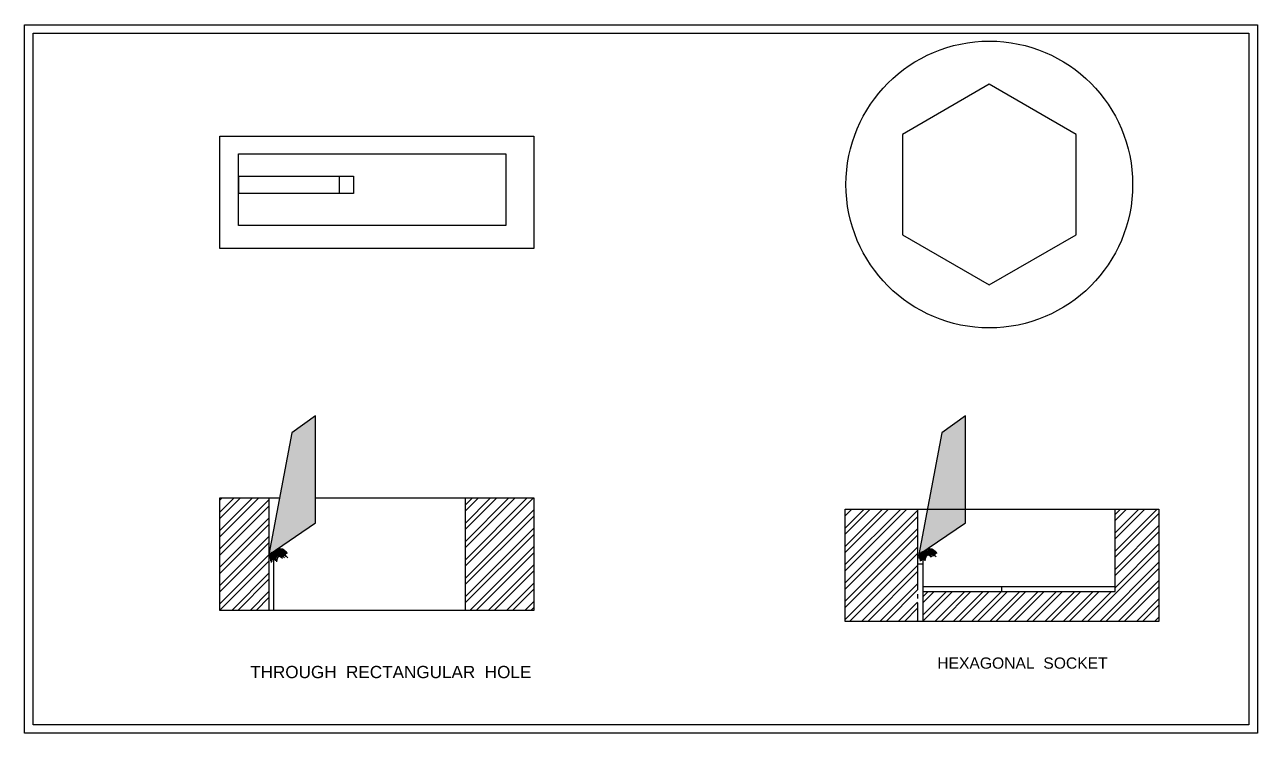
# Model space of a CAD drawing. Header units: millimetres. Extents: x 3708403 to 3710103, y 332270 to 332795.
# Drawn here: x 3709197 to 3710103, y 332274 to 332795 of the extents above; entities that cross this region are included whole.
import ezdxf

# ---------------------------------------------------------------- set-up
doc = ezdxf.new("R2010")
doc.units = ezdxf.units.MM
doc.linetypes.add('CENTER2', pattern=[28.575, 19.05, -3.175, 3.175, -3.175])
doc.styles.get("Standard").update_dxf_attribs({"font": 'arial.ttf'})

msp = doc.modelspace()

# ---------------------------------------------------------------- hatches: boundary and pattern name
at = {"layer": 'Defpoints', "linetype": 'Continuous'}
h = msp.add_hatch(dxfattribs=at)
h.set_pattern_fill('ANSI36', color=8)
h.paths.add_polyline_path([(3709410.489, 332507.151), (3709393.228, 332494.574), (3709376.328, 332405.25), (3709410.489, 332428.455)])
h.paths.add_polyline_path([(3709888.576, 332428.455), (3709888.576, 332438.484), (3709860.702, 332438.484), (3709854.414, 332405.25), (3709854.942, 332405.609, -0.1068121), (3709856.453, 332406.783, -0.0487535), (3709857.243, 332407.172)])
h.paths.add_polyline_path([(3709888.576, 332507.151), (3709871.315, 332494.574), (3709860.702, 332438.484), (3709888.576, 332438.484)])
h = msp.add_hatch(dxfattribs=at)
h.set_pattern_fill('ANSI32', color=8)
h.paths.add_polyline_path([(3709376.29, 332446.707), (3709340.236, 332446.707), (3709340.236, 332364.091), (3709376.29, 332364.091)])
h.paths.add_polyline_path([(3709571.005, 332446.707), (3709520.697, 332446.707), (3709520.697, 332364.091), (3709571.005, 332364.091)])
h = msp.add_hatch(dxfattribs=at)
h.set_pattern_fill('ANSI32', color=8)
h.paths.add_polyline_path([(3709800.163, 332438.484), (3709800.163, 332355.868), (3709853.389, 332355.868), (3709853.389, 332398.204), (3709853.389, 332438.484)])
h.paths.add_polyline_path([(3710030.931, 332438.484), (3709998.672, 332438.484), (3709998.672, 332377.9), (3709857.339, 332377.9), (3709857.339, 332355.868), (3710030.931, 332355.868)])

# ---------------------------------------------------------------- linework, layer by layer
at = {"layer": 'Defpoints', "color": 7, "linetype": 'Continuous', "true_color": 0xffffff}
for p, q in [((3709427.835, 332683.319), (3709427.835, 332670.52)), ((3709410.489, 332507.151), (3709393.228, 332494.574)), ((3709410.489, 332428.455), (3709410.489, 332507.151)), ((3709888.576, 332507.151), (3709871.315, 332494.574)), ((3709888.576, 332428.455), (3709888.576, 332507.151)), ((3709393.228, 332494.574), (3709376.29, 332405.05)), ((3709871.315, 332494.574), (3709854.376, 332405.05)), ((3709376.29, 332446.707), (3709376.29, 332364.091)), ((3709520.697, 332446.707), (3709520.697, 332364.091)), ((3709853.389, 332438.752), (3709853.389, 332398.204)), ((3709998.672, 332377.9), (3709998.672, 332438.484)), ((3709376.337, 332405.257), (3709410.489, 332428.455)), ((3709854.423, 332405.257), (3709888.576, 332428.455)), ((3709379.725, 332401.388), (3709379.725, 332364.091)), ((3709857.339, 332402.863), (3709857.339, 332355.868)), ((3709857.339, 332381.544), (3709998.672, 332381.544)), ((3709857.339, 332377.9), (3709998.672, 332377.9))]:
    msp.add_line(p, q, dxfattribs=at)
at = {"layer": 'Defpoints', "color": 7, "linetype": 'CENTER2', "true_color": 0xffffff}
msp.add_line((3709853.389, 332398.204), (3709853.389, 332355.868), dxfattribs=at)
at = {"layer": 'Defpoints', "color": 3, "linetype": 'CENTER2'}
for p, q in [((3709853.389, 332398.204), (3709857.339, 332398.204)), ((3709915.271, 332377.9), (3709915.271, 332381.544))]:
    msp.add_line(p, q, dxfattribs=at)
at = {"layer": 'Defpoints', "color": 2, "linetype": 'Continuous', "true_color": 0xf1eb1f}
for points in [[(3709196.615, 332794.622), (3710103.284, 332794.622), (3710103.284, 332273.692), (3709196.615, 332273.692)], [(3709202.91, 332788.327), (3710096.988, 332788.327), (3710096.988, 332279.988), (3709202.91, 332279.988)]]:
    msp.add_lwpolyline(points, close=True, dxfattribs=at)
at = {"layer": 'Defpoints', "color": 6, "linetype": 'Continuous'}
msp.add_lwpolyline([(3709906.148, 332603.36), (3709970.029, 332640.242), (3709970.029, 332714.005), (3709906.148, 332750.887), (3709842.267, 332714.005), (3709842.267, 332640.242)], close=True, dxfattribs=at)
at = {"layer": 'Defpoints', "color": 7, "linetype": 'Continuous', "true_color": 0xffffff}
for points in [[(3709340.236, 332712.592), (3709571.005, 332712.592), (3709571.005, 332629.976), (3709340.236, 332629.976)], [(3709353.83, 332699.673), (3709550.585, 332699.673), (3709550.585, 332647.054), (3709353.83, 332647.054)], [(3709800.163, 332438.484), (3710030.931, 332438.484), (3710030.931, 332355.868), (3709800.163, 332355.868)]]:
    msp.add_lwpolyline(points, close=True, dxfattribs=at)
at = {"layer": 'Defpoints', "color": 3, "linetype": 'Continuous'}
msp.add_lwpolyline([(3709354.186, 332683.319), (3709438.509, 332683.319), (3709438.509, 332670.52), (3709354.186, 332670.52)], close=True, dxfattribs=at)
at = {"layer": 'Defpoints', "color": 7, "linetype": 'Continuous', "true_color": 0xffffff}
msp.add_lwpolyline([(3709410.489, 332446.707), (3709571.005, 332446.707), (3709571.005, 332364.091), (3709340.236, 332364.091), (3709340.236, 332446.707), (3709384.172, 332446.707)], dxfattribs=at)
msp.add_circle((3709906.148, 332677.124), 105.425, dxfattribs=at)
at = {"layer": 'Defpoints', "color": 8, "linetype": 'Continuous'}
for centre, end in [((3709380.706, 332402.7), 167.168052), ((3709380.706, 332402.523), 167.168052), ((3709381.13, 332402.933), 185.324394), ((3709381.28, 332402.523), 185.324394), ((3709381.602, 332402.523), 185.324394), ((3709381.711, 332402.523), 185.324394), ((3709381.864, 332401.795), 185.324394), ((3709381.995, 332400.593), 185.324394), ((3709382.017, 332401.118), 185.324394), ((3709382.21, 332402.523), 185.324394), ((3709382.21, 332402.195), 185.324394), ((3709382.455, 332399.631), 185.324394), ((3709382.497, 332402.523), 185.324394), ((3709382.73, 332400.856), 185.324394), ((3709383.4, 332402.263), 185.324394), ((3709383.632, 332401.348), 185.324394), ((3709383.961, 332404.299), 185.324394), ((3709383.964, 332400.112), 185.324394), ((3709384.617, 332402.769), 185.324394), ((3709384.795, 332402.099), 185.324394), ((3709384.808, 332404.695), 185.324394), ((3709384.861, 332401.315), 185.324394), ((3709385.205, 332403.958), 185.324394), ((3709385.287, 332403.507), 185.324394), ((3709385.314, 332402.728), 185.324394), ((3709385.561, 332400.965), 185.324394), ((3709386.327, 332403.413), 185.324394), ((3709386.414, 332400.222), 185.324394), ((3709858.414, 332402.7), 167.168052), ((3709858.414, 332402.523), 167.168052), ((3709858.838, 332402.933), 185.324394), ((3709858.989, 332402.523), 185.324394), ((3709859.31, 332402.523), 185.324394), ((3709859.419, 332402.523), 185.324394), ((3709859.572, 332401.795), 185.324394), ((3709859.704, 332400.593), 185.324394), ((3709859.725, 332401.118), 185.324394), ((3709859.918, 332402.523), 185.324394), ((3709859.918, 332402.195), 185.324394), ((3709860.206, 332402.523), 185.324394), ((3709860.438, 332400.856), 185.324394), ((3709861.108, 332402.263), 185.324394), ((3709861.341, 332401.348), 185.324394), ((3709861.669, 332404.299), 185.324394), ((3709862.325, 332402.769), 185.324394), ((3709862.503, 332402.099), 185.324394), ((3709862.517, 332404.695), 185.324394), ((3709862.569, 332401.315), 185.324394), ((3709862.913, 332403.958), 185.324394), ((3709862.995, 332403.507), 185.324394), ((3709863.023, 332402.728), 185.324394), ((3709863.269, 332400.965), 185.324394), ((3709864.035, 332403.413), 185.324394)]:
    msp.add_arc(centre, 4.529, 34.897574, end, dxfattribs=at)

# ---------------------------------------------------------------- texts
at = {"layer": 'Defpoints', "color": 41, "linetype": 'Continuous', "true_color": 0xf4ee51, "insert": (3709362.477, 332323.259), "char_height": 9.00147, "attachment_point": 1}
msp.add_mtext_dynamic_manual_height_columns('THROUGH  RECTANGULAR  HOLE ', width=758.97111, gutter_width=22.504, heights=[0], dxfattribs=at)
at = {"layer": 'Defpoints', "color": 2, "linetype": 'Continuous', "true_color": 0xf1eb1f, "insert": (3709867.837, 332329.448), "char_height": 8.24003, "attachment_point": 1}
msp.add_mtext_dynamic_manual_height_columns('HEXAGONAL  SOCKET', width=419.64309, gutter_width=20.6, heights=[0], dxfattribs=at)

doc.saveas('drawing.dxf')
